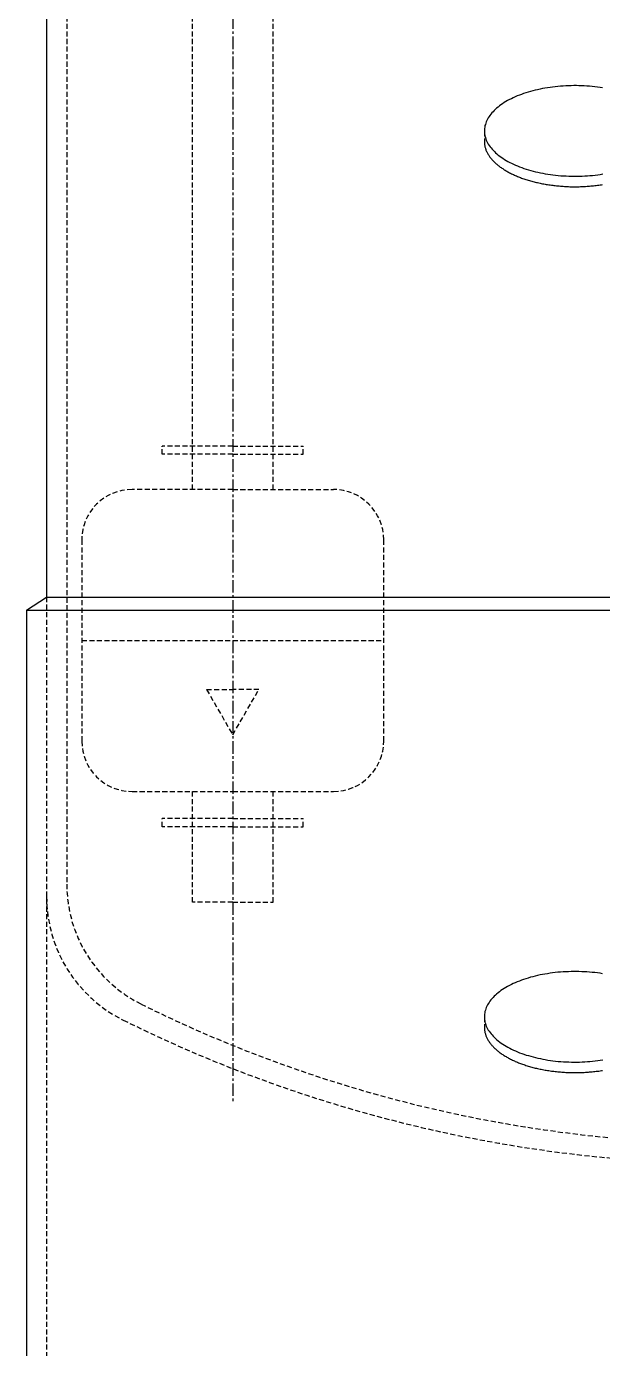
# Model space of a CAD drawing. Extents: x 249 to 1051, y 18 to 996.
# Drawn here: x 346 to 403.2, y 157.2 to 288.5 of the extents above; entities that cross this region are included whole.
import ezdxf

# ---------------------------------------------------------------- set-up
doc = ezdxf.new("R2010")
doc.units = 0
doc.linetypes.add('CENTER', pattern=[2, 1.25, -0.25, 0.25, -0.25])
doc.linetypes.add('DASHED', pattern=[0.75, 0.5, -0.25])
doc.layers.get('0').update_dxf_attribs({"linetype": 'CONTINUOUS'})
doc.layers.add('CENTER', color=1, linetype='CENTER')

msp = doc.modelspace()

# ---------------------------------------------------------------- linework, layer by layer
at = {"color": 3, "linetype": 'DASHED'}
for p, q in [((362.5, 242.52), (362.5, 417.52)), ((370.5, 242.52), (370.5, 417.52)), ((350, 415.52), (350, 203.32)), ((391.5, 278.14), (391.5, 277.1)), ((366.5, 246.82), (359.5, 246.82)), ((359.5, 246.02), (359.5, 246.82)), ((366.5, 246.02), (359.5, 246.02)), ((366.5, 246.82), (373.5, 246.82)), ((366.5, 246.02), (373.5, 246.02)), ((373.5, 246.02), (373.5, 246.82)), ((366.5, 242.52), (356.5, 242.52)), ((366.5, 242.52), (376.5, 242.52)), ((351.5, 237.52), (351.5, 217.52)), ((381.5, 217.52), (381.5, 237.52)), ((348, 231.83), (348, 150.52)), ((351.5, 227.52), (366.5, 227.52)), ((366.5, 227.52), (381.5, 227.52)), ((363.9, 222.65), (366.5, 222.65)), ((363.9, 222.65), (366.5, 218.15)), ((366.5, 218.15), (369.1, 222.65)), ((369.1, 222.65), (366.5, 222.65)), ((356.5, 212.52), (366.5, 212.52)), ((362.5, 201.52), (362.5, 212.52)), ((366.5, 212.52), (376.5, 212.52)), ((370.5, 201.52), (370.5, 212.52)), ((359.5, 209.02), (359.5, 209.82)), ((366.5, 209.82), (359.5, 209.82)), ((366.5, 209.02), (359.5, 209.02)), ((366.5, 209.82), (373.5, 209.82)), ((366.5, 209.02), (373.5, 209.02)), ((373.5, 209.02), (373.5, 209.82)), ((366.5, 201.52), (362.5, 201.52)), ((366.5, 201.52), (370.5, 201.52)), ((391.5, 190.14), (391.5, 189.1))]:
    msp.add_line(p, q, dxfattribs=at)
at = {"color": 7, "linetype": 'CONTINUOUS'}
for p, q in [((348, 398.16), (348, 231.83)), ((346, 230.54), (348, 231.83)), ((348, 231.83), (416.5, 231.83)), ((346, 230.54), (416.5, 230.54)), ((346, 230.54), (346, 150.52))]:
    msp.add_line(p, q, dxfattribs=at)
at = {"color": 3, "linetype": 'DASHED'}
for points in [[(403.24, 282.42, 0), (402.99, 282.46, 0), (402.73, 282.5, 0), (402.48, 282.53, 0), (402.22, 282.55, 0), (401.96, 282.58, 0), (401.69, 282.6, 0), (401.43, 282.61, 0), (401.17, 282.62, 0), (400.9, 282.63, 0), (400.64, 282.64, 0), (400.38, 282.64, 0), (400.11, 282.63, 0), (399.85, 282.62, 0), (399.58, 282.61, 0), (399.32, 282.6, 0), (399.06, 282.58, 0), (398.8, 282.56, 0), (398.54, 282.53, 0), (398.28, 282.5, 0), (398.02, 282.46, 0), (397.77, 282.42, 0), (397.52, 282.38, 0), (397.27, 282.34, 0), (397.03, 282.29, 0), (396.78, 282.23, 0), (396.54, 282.18, 0), (396.31, 282.12, 0), (396.08, 282.06, 0), (395.85, 281.99, 0), (395.62, 281.92, 0), (395.4, 281.84, 0), (395.19, 281.77, 0), (394.98, 281.69, 0), (394.77, 281.61, 0), (394.57, 281.52, 0), (394.37, 281.43, 0), (394.18, 281.34, 0), (393.99, 281.25, 0), (393.81, 281.15, 0), (393.64, 281.05, 0), (393.47, 280.95, 0), (393.31, 280.84, 0), (393.15, 280.74, 0), (393, 280.63, 0), (392.86, 280.51, 0), (392.72, 280.4, 0), (392.59, 280.29, 0), (392.47, 280.17, 0), (392.36, 280.05, 0), (392.25, 279.93, 0), (392.14, 279.81, 0), (392.05, 279.68, 0), (391.96, 279.56, 0), (391.88, 279.43, 0), (391.81, 279.31, 0), (391.75, 279.18, 0), (391.69, 279.05, 0), (391.64, 278.92, 0), (391.6, 278.79, 0), (391.56, 278.66, 0), (391.53, 278.52, 0), (391.51, 278.39, 0), (391.5, 278.26, 0), (391.5, 278.13, 0), (391.5, 278, 0), (391.52, 277.86, 0), (391.54, 277.73, 0), (391.56, 277.6, 0), (391.6, 277.47, 0), (391.64, 277.34, 0), (391.69, 277.21, 0), (391.75, 277.08, 0), (391.82, 276.95, 0), (391.89, 276.82, 0), (391.97, 276.7, 0), (392.06, 276.57, 0), (392.16, 276.45, 0), (392.26, 276.33, 0), (392.37, 276.21, 0), (392.49, 276.09, 0), (392.61, 275.97, 0), (392.74, 275.86, 0), (392.88, 275.74, 0), (393.02, 275.63, 0), (393.17, 275.52, 0), (393.33, 275.42, 0), (393.49, 275.31, 0), (393.66, 275.21, 0), (393.84, 275.11, 0), (394.02, 275.01, 0), (394.2, 274.92, 0), (394.4, 274.83, 0), (394.59, 274.74, 0), (394.8, 274.66, 0), (395, 274.57, 0), (395.21, 274.49, 0), (395.43, 274.42, 0), (395.65, 274.35, 0), (395.88, 274.27, 0), (396.11, 274.21, 0), (396.34, 274.15, 0), (396.58, 274.09, 0), (396.82, 274.03, 0), (397.06, 273.98, 0), (397.31, 273.93, 0), (397.55, 273.88, 0), (397.81, 273.84, 0), (398.06, 273.81, 0), (398.31, 273.77, 0), (398.57, 273.74, 0), (398.83, 273.71, 0), (399.09, 273.69, 0), (399.35, 273.67, 0), (399.62, 273.66, 0), (399.88, 273.65, 0), (400.14, 273.64, 0), (400.41, 273.64, 0), (400.68, 273.64, 0), (400.94, 273.64, 0), (401.2, 273.65, 0), (401.47, 273.66, 0), (401.73, 273.68, 0), (401.99, 273.7, 0), (402.25, 273.72, 0), (402.51, 273.75, 0), (402.77, 273.78, 0), (403.02, 273.82, 0), (403.28, 273.86, 0)], [(391.5, 277.1, 0), (391.5, 277.03, 0), (391.5, 276.96, 0), (391.51, 276.9, 0), (391.52, 276.83, 0), (391.52, 276.77, 0), (391.54, 276.7, 0), (391.55, 276.63, 0), (391.56, 276.57, 0), (391.58, 276.5, 0), (391.6, 276.44, 0), (391.62, 276.37, 0), (391.64, 276.31, 0), (391.66, 276.24, 0), (391.69, 276.18, 0), (391.72, 276.11, 0), (391.75, 276.05, 0), (391.78, 275.99, 0), (391.81, 275.92, 0), (391.85, 275.86, 0), (391.89, 275.79, 0), (391.93, 275.73, 0), (391.97, 275.67, 0), (392.01, 275.61, 0), (392.05, 275.54, 0), (392.1, 275.48, 0), (392.15, 275.42, 0), (392.2, 275.36, 0), (392.25, 275.3, 0), (392.31, 275.24, 0), (392.36, 275.18, 0), (392.42, 275.12, 0), (392.48, 275.06, 0), (392.54, 275, 0), (392.6, 274.94, 0), (392.66, 274.88, 0), (392.73, 274.83, 0), (392.8, 274.77, 0), (392.87, 274.71, 0), (392.94, 274.66, 0), (393.01, 274.6, 0), (393.08, 274.55, 0), (393.16, 274.49, 0), (393.24, 274.44, 0), (393.32, 274.39, 0), (393.4, 274.33, 0), (393.48, 274.28, 0), (393.56, 274.23, 0), (393.65, 274.18, 0), (393.73, 274.13, 0), (393.82, 274.08, 0), (393.91, 274.03, 0), (394, 273.98, 0), (394.09, 273.94, 0), (394.19, 273.89, 0), (394.28, 273.84, 0), (394.38, 273.8, 0), (394.48, 273.75, 0), (394.57, 273.71, 0), (394.68, 273.67, 0), (394.78, 273.62, 0), (394.88, 273.58, 0), (394.98, 273.54, 0), (395.09, 273.5, 0), (395.19, 273.46, 0), (395.3, 273.42, 0), (395.41, 273.39, 0), (395.52, 273.35, 0), (395.63, 273.31, 0), (395.74, 273.28, 0), (395.85, 273.24, 0), (395.97, 273.21, 0), (396.08, 273.18, 0), (396.2, 273.14, 0), (396.31, 273.11, 0), (396.43, 273.08, 0), (396.55, 273.05, 0), (396.67, 273.02, 0), (396.79, 273, 0), (396.91, 272.97, 0), (397.03, 272.94, 0), (397.15, 272.92, 0), (397.28, 272.89, 0), (397.4, 272.87, 0), (397.53, 272.85, 0), (397.65, 272.83, 0), (397.78, 272.81, 0), (397.9, 272.79, 0), (398.03, 272.77, 0), (398.16, 272.75, 0), (398.29, 272.74, 0), (398.41, 272.72, 0), (398.54, 272.7, 0), (398.67, 272.69, 0), (398.8, 272.68, 0), (398.93, 272.67, 0), (399.06, 272.65, 0), (399.19, 272.64, 0), (399.32, 272.64, 0), (399.45, 272.63, 0), (399.59, 272.62, 0), (399.72, 272.61, 0), (399.85, 272.61, 0), (399.98, 272.6, 0), (400.11, 272.6, 0), (400.25, 272.6, 0), (400.38, 272.6, 0), (400.51, 272.6, 0), (400.64, 272.6, 0), (400.77, 272.6, 0), (400.91, 272.6, 0), (401.04, 272.61, 0), (401.17, 272.61, 0), (401.3, 272.62, 0), (401.43, 272.62, 0), (401.56, 272.63, 0), (401.7, 272.64, 0), (401.83, 272.65, 0), (401.96, 272.66, 0), (402.09, 272.67, 0), (402.22, 272.68, 0), (402.35, 272.69, 0), (402.48, 272.71, 0), (402.61, 272.72, 0), (402.73, 272.74, 0), (402.86, 272.75, 0), (402.99, 272.77, 0), (403.12, 272.79, 0), (403.24, 272.81, 0)], [(403.24, 194.42, 0), (402.99, 194.46, 0), (402.73, 194.5, 0), (402.48, 194.53, 0), (402.22, 194.55, 0), (401.96, 194.58, 0), (401.69, 194.6, 0), (401.43, 194.61, 0), (401.17, 194.62, 0), (400.9, 194.63, 0), (400.64, 194.64, 0), (400.38, 194.64, 0), (400.11, 194.63, 0), (399.85, 194.62, 0), (399.58, 194.61, 0), (399.32, 194.6, 0), (399.06, 194.58, 0), (398.8, 194.56, 0), (398.54, 194.53, 0), (398.28, 194.5, 0), (398.02, 194.46, 0), (397.77, 194.42, 0), (397.52, 194.38, 0), (397.27, 194.34, 0), (397.03, 194.29, 0), (396.78, 194.23, 0), (396.54, 194.18, 0), (396.31, 194.12, 0), (396.08, 194.06, 0), (395.85, 193.99, 0), (395.62, 193.92, 0), (395.4, 193.84, 0), (395.19, 193.77, 0), (394.98, 193.69, 0), (394.77, 193.6, 0), (394.57, 193.52, 0), (394.37, 193.43, 0), (394.18, 193.34, 0), (393.99, 193.25, 0), (393.81, 193.15, 0), (393.64, 193.05, 0), (393.47, 192.95, 0), (393.31, 192.84, 0), (393.15, 192.74, 0), (393, 192.63, 0), (392.86, 192.51, 0), (392.72, 192.4, 0), (392.59, 192.29, 0), (392.47, 192.17, 0), (392.36, 192.05, 0), (392.25, 191.93, 0), (392.14, 191.81, 0), (392.05, 191.68, 0), (391.96, 191.56, 0), (391.88, 191.43, 0), (391.81, 191.31, 0), (391.75, 191.18, 0), (391.69, 191.05, 0), (391.64, 190.92, 0), (391.6, 190.79, 0), (391.56, 190.66, 0), (391.53, 190.52, 0), (391.51, 190.39, 0), (391.5, 190.26, 0), (391.5, 190.13, 0), (391.5, 190, 0), (391.52, 189.86, 0), (391.54, 189.73, 0), (391.56, 189.6, 0), (391.6, 189.47, 0), (391.64, 189.34, 0), (391.69, 189.21, 0), (391.75, 189.08, 0), (391.82, 188.95, 0), (391.89, 188.82, 0), (391.97, 188.7, 0), (392.06, 188.57, 0), (392.16, 188.45, 0), (392.26, 188.33, 0), (392.37, 188.21, 0), (392.49, 188.09, 0), (392.61, 187.97, 0), (392.74, 187.86, 0), (392.88, 187.74, 0), (393.02, 187.63, 0), (393.17, 187.52, 0), (393.33, 187.42, 0), (393.49, 187.31, 0), (393.66, 187.21, 0), (393.84, 187.11, 0), (394.02, 187.01, 0), (394.2, 186.92, 0), (394.4, 186.83, 0), (394.59, 186.74, 0), (394.8, 186.66, 0), (395, 186.57, 0), (395.21, 186.49, 0), (395.43, 186.42, 0), (395.65, 186.34, 0), (395.88, 186.28, 0), (396.11, 186.21, 0), (396.34, 186.15, 0), (396.58, 186.09, 0), (396.82, 186.03, 0), (397.06, 185.98, 0), (397.31, 185.93, 0), (397.55, 185.88, 0), (397.81, 185.84, 0), (398.06, 185.81, 0), (398.31, 185.77, 0), (398.57, 185.74, 0), (398.83, 185.71, 0), (399.09, 185.69, 0), (399.35, 185.67, 0), (399.62, 185.66, 0), (399.88, 185.65, 0), (400.14, 185.64, 0), (400.41, 185.64, 0), (400.68, 185.64, 0), (400.94, 185.64, 0), (401.2, 185.65, 0), (401.47, 185.66, 0), (401.73, 185.68, 0), (401.99, 185.7, 0), (402.25, 185.72, 0), (402.51, 185.75, 0), (402.77, 185.78, 0), (403.02, 185.82, 0), (403.28, 185.85, 0)], [(391.5, 189.1, 0), (391.5, 189.03, 0), (391.5, 188.97, 0), (391.51, 188.9, 0), (391.52, 188.83, 0), (391.52, 188.77, 0), (391.54, 188.7, 0), (391.55, 188.63, 0), (391.56, 188.57, 0), (391.58, 188.5, 0), (391.6, 188.44, 0), (391.62, 188.37, 0), (391.64, 188.31, 0), (391.66, 188.24, 0), (391.69, 188.18, 0), (391.72, 188.11, 0), (391.75, 188.05, 0), (391.78, 187.99, 0), (391.81, 187.92, 0), (391.85, 187.86, 0), (391.89, 187.79, 0), (391.93, 187.73, 0), (391.97, 187.67, 0), (392.01, 187.6, 0), (392.05, 187.54, 0), (392.1, 187.48, 0), (392.15, 187.42, 0), (392.2, 187.36, 0), (392.25, 187.3, 0), (392.31, 187.24, 0), (392.36, 187.18, 0), (392.42, 187.12, 0), (392.48, 187.06, 0), (392.54, 187, 0), (392.6, 186.94, 0), (392.66, 186.88, 0), (392.73, 186.83, 0), (392.8, 186.77, 0), (392.87, 186.71, 0), (392.94, 186.66, 0), (393.01, 186.6, 0), (393.08, 186.55, 0), (393.16, 186.49, 0), (393.24, 186.44, 0), (393.32, 186.39, 0), (393.4, 186.33, 0), (393.48, 186.28, 0), (393.56, 186.23, 0), (393.65, 186.18, 0), (393.73, 186.13, 0), (393.82, 186.08, 0), (393.91, 186.03, 0), (394, 185.98, 0), (394.09, 185.94, 0), (394.19, 185.89, 0), (394.28, 185.84, 0), (394.38, 185.8, 0), (394.48, 185.75, 0), (394.57, 185.71, 0), (394.68, 185.67, 0), (394.78, 185.62, 0), (394.88, 185.58, 0), (394.98, 185.54, 0), (395.09, 185.5, 0), (395.19, 185.46, 0), (395.3, 185.42, 0), (395.41, 185.39, 0), (395.52, 185.35, 0), (395.63, 185.31, 0), (395.74, 185.28, 0), (395.85, 185.24, 0), (395.97, 185.21, 0), (396.08, 185.18, 0), (396.2, 185.14, 0), (396.31, 185.11, 0), (396.43, 185.08, 0), (396.55, 185.05, 0), (396.67, 185.03, 0), (396.79, 185, 0), (396.91, 184.97, 0), (397.03, 184.94, 0), (397.15, 184.92, 0), (397.28, 184.9, 0), (397.4, 184.87, 0), (397.53, 184.85, 0), (397.65, 184.83, 0), (397.78, 184.81, 0), (397.9, 184.79, 0), (398.03, 184.77, 0), (398.16, 184.75, 0), (398.29, 184.74, 0), (398.41, 184.72, 0), (398.54, 184.71, 0), (398.67, 184.69, 0), (398.8, 184.68, 0), (398.93, 184.67, 0), (399.06, 184.66, 0), (399.19, 184.65, 0), (399.32, 184.64, 0), (399.45, 184.63, 0), (399.59, 184.62, 0), (399.72, 184.61, 0), (399.85, 184.61, 0), (399.98, 184.6, 0), (400.11, 184.6, 0), (400.25, 184.6, 0), (400.38, 184.6, 0), (400.51, 184.6, 0), (400.64, 184.6, 0), (400.77, 184.6, 0), (400.91, 184.6, 0), (401.04, 184.6, 0), (401.17, 184.61, 0), (401.3, 184.62, 0), (401.43, 184.62, 0), (401.56, 184.63, 0), (401.7, 184.64, 0), (401.83, 184.65, 0), (401.96, 184.66, 0), (402.09, 184.67, 0), (402.22, 184.68, 0), (402.35, 184.69, 0), (402.48, 184.71, 0), (402.61, 184.72, 0), (402.73, 184.74, 0), (402.86, 184.75, 0), (402.99, 184.77, 0), (403.12, 184.79, 0), (403.24, 184.81, 0)]]:
    msp.add_polyline3d(points, dxfattribs=at)
for centre, radius, start, end in [((356.5, 237.52), 5, 90, 180), ((376.5, 237.52), 5, 0, 90), ((356.5, 217.52), 5, 180, 270), ((376.5, 217.52), 5, 270, 0), ((363.3, 203.32), 13.3, 180, 243.6122), ((361.7, 202.09), 13.7, 180, 243.6122), ((416.5, 310.54), 133, 243.6122, 270), ((416.5, 312.54), 137, 243.6122, 270)]:
    msp.add_arc(centre, radius, start, end, dxfattribs=at)
at = {"layer": 'CENTER', "color": 1, "linetype": 'CENTER'}
msp.add_line((366.5, 521.52), (366.5, 181.52), dxfattribs=at)

doc.saveas('drawing.dxf')
